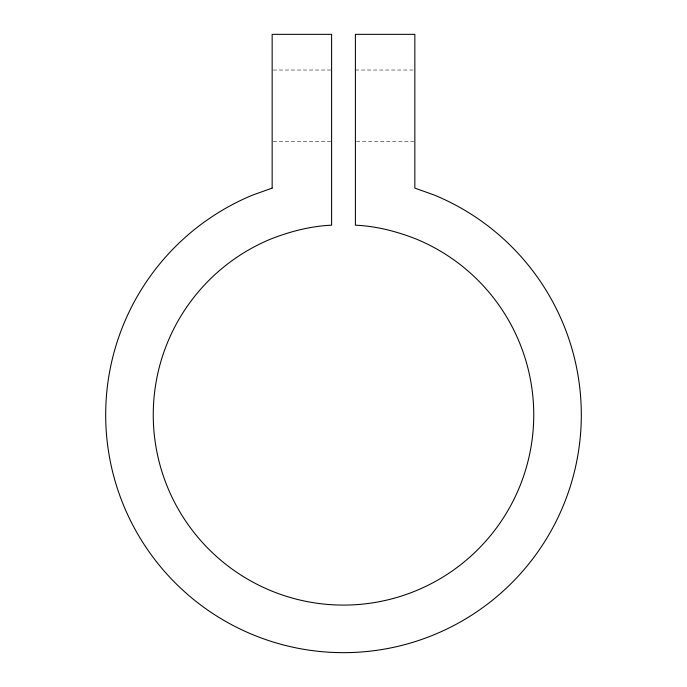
<?xml version="1.0" encoding="UTF-8"?>
<svg xmlns="http://www.w3.org/2000/svg" width="687" height="687" viewBox="0 0 687 687"><rect width="100%" height="100%" fill="white"/><g stroke="black" fill="none" stroke-linecap="round" stroke-linejoin="round"><path stroke-width="0.52" stroke-dasharray="3.44 2.58" d="M273.22 70.022L331.606 70.022M355.394 70.022L413.78 70.022M273.22 141.367L331.606 141.367M356.45 141.367L413.78 141.367"/><path stroke-width="1.03" d="M272.155 188.101L252.498 195.134A237.805 237.805 0 0 0 154.833 559.613A237.805 237.805 0 0 0 532.167 559.613A237.805 237.805 0 0 0 434.502 195.134L414.845 188.101L414.845 34.35L355.394 34.35L355.394 225.181C376.321 226.117 396.863 231.442 416.305 239.076A190.247 190.247 0 0 1 494.434 530.656A190.247 190.247 0 0 1 192.566 530.656A190.247 190.247 0 0 1 270.695 239.076C290.137 231.442 310.679 226.117 331.606 225.181L331.606 34.35L272.155 34.35L272.155 188.101"/></g></svg>
